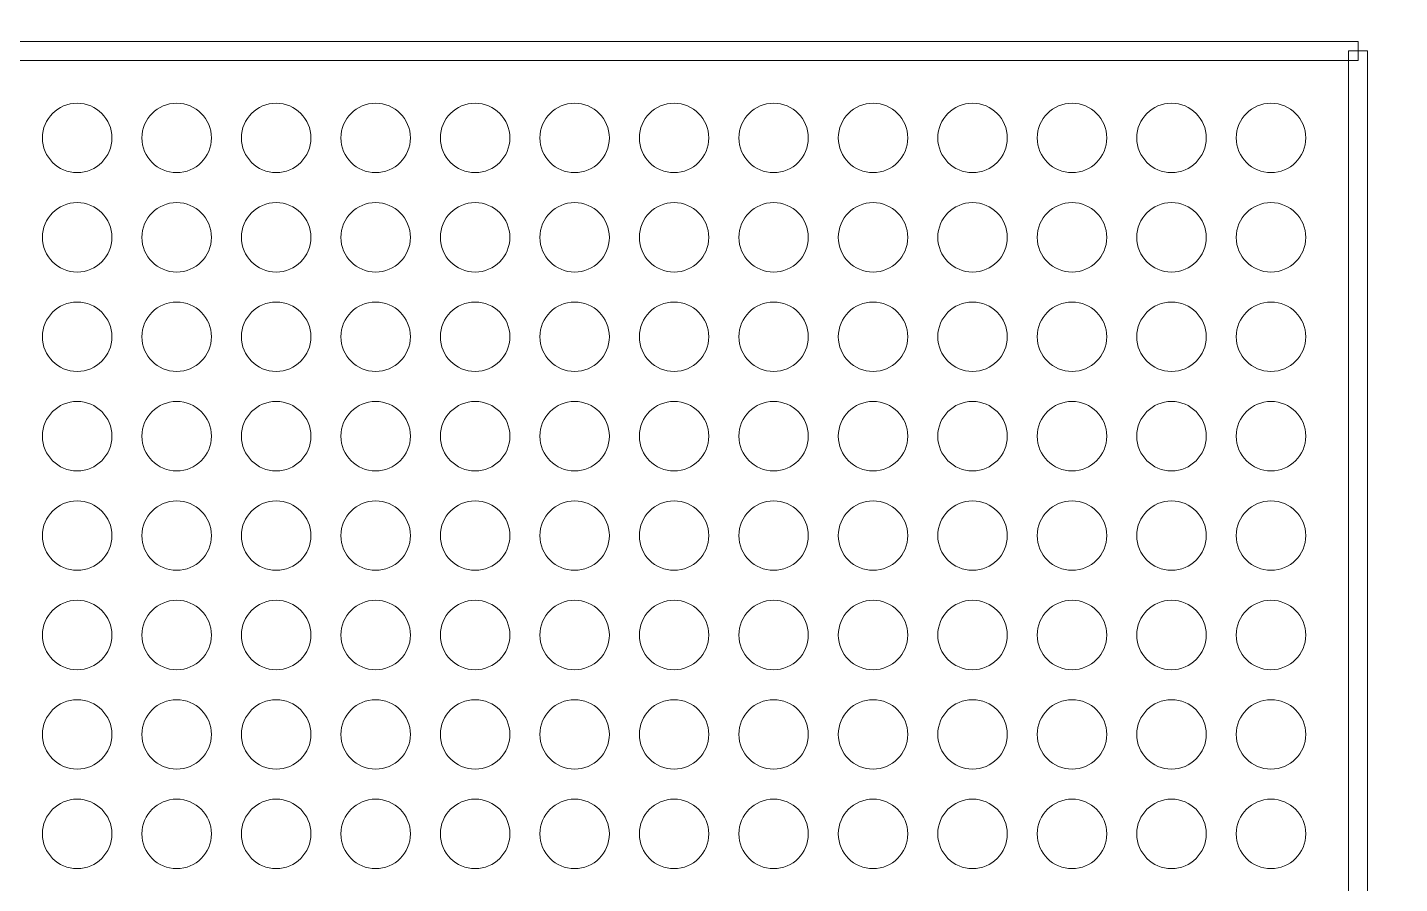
# Model space of a CAD drawing. Header units: millimetres. Extents: x -62 to 58, y -47 to 48.
# Drawn here: x 12.33 to 23.37, y -3.05 to 3.84 of the extents above; entities that cross this region are included whole.
import ezdxf

# ---------------------------------------------------------------- set-up
doc = ezdxf.new("R2010")
doc.units = ezdxf.units.MM
doc.header["$MEASUREMENT"] = 0
for name, color, linetype in [('BG_OUTLINE', 7, 'Continuous'), ('PG_SILKSCREEN_TOP', 7, 'Continuous'), ('PIN_SOLDERMASK_TOP', 7, 'Continuous')]:
    doc.layers.add(name, color=color, linetype=linetype)

msp = doc.modelspace()

# ---------------------------------------------------------------- linework, layer by layer
at = {"layer": 'BG_OUTLINE', "lineweight": 9}
msp.add_open_spline([(-39.9999, -35.8165), (-39.9999, -35.8165), (-39.9999, 34.1833), (-39.9999, 34.1833), (-39.9999, 34.1833), (-39.9999, 34.1833), (39.9999, 34.1833), (39.9999, 34.1833), (39.9999, 34.1833), (39.9999, 34.1833), (39.9999, -35.8165), (39.9999, -35.8165), (39.9999, -35.8165), (39.9999, -35.8165), (-39.9999, -35.8165), (-39.9999, -35.8165)], degree=3, knots=[0, 0, 0, 0, 0.25, 0.25, 0.25, 0.25, 0.5, 0.5, 0.5, 0.5, 0.75, 0.75, 0.75, 0.75, 1, 1, 1, 1], dxfattribs=at)
at = {"layer": 'PG_SILKSCREEN_TOP', "lineweight": 9}
for points in [[(23.0317, 3.7277), (23.0317, 3.7277), (23.0317, 3.5753), (23.0317, 3.5753), (23.0317, 3.5753), (23.0317, 3.5753), (0.0314, 3.5753), (0.0314, 3.5753), (0.0314, 3.5753), (0.0314, 3.5753), (0.0314, 3.7277), (0.0314, 3.7277), (0.0314, 3.7277), (0.0314, 3.7277), (23.0317, 3.7277), (23.0317, 3.7277)], [(23.1079, -19.3487), (23.1079, -19.3487), (22.9555, -19.3487), (22.9555, -19.3487), (22.9555, -19.3487), (22.9555, -19.3487), (22.9555, 3.6515), (22.9555, 3.6515), (22.9555, 3.6515), (22.9555, 3.6515), (23.1079, 3.6515), (23.1079, 3.6515), (23.1079, 3.6515), (23.1079, 3.6515), (23.1079, -19.3487), (23.1079, -19.3487)]]:
    msp.add_open_spline(points, degree=3, knots=[0, 0, 0, 0, 0.25, 0.25, 0.25, 0.25, 0.5, 0.5, 0.5, 0.5, 0.75, 0.75, 0.75, 0.75, 1, 1, 1, 1], dxfattribs=at)
at = {"layer": 'PIN_SOLDERMASK_TOP', "lineweight": 9}
for points in [[(13.0108, 2.9514), (13.0108, 3.1057), (12.8858, 3.2308), (12.7314, 3.2308), (12.7314, 3.2308), (12.5771, 3.2308), (12.452, 3.1057), (12.452, 2.9514), (12.452, 2.9514), (12.452, 2.7971), (12.5771, 2.672), (12.7314, 2.672), (12.7314, 2.672), (12.8858, 2.672), (13.0108, 2.7971), (13.0108, 2.9514)], [(13.8109, 2.9514), (13.8109, 3.1057), (13.6859, 3.2308), (13.5315, 3.2308), (13.5315, 3.2308), (13.3772, 3.2308), (13.2521, 3.1057), (13.2521, 2.9514), (13.2521, 2.9514), (13.2521, 2.7971), (13.3772, 2.672), (13.5315, 2.672), (13.5315, 2.672), (13.6859, 2.672), (13.8109, 2.7971), (13.8109, 2.9514)], [(14.611, 2.9514), (14.611, 3.1057), (14.486, 3.2308), (14.3316, 3.2308), (14.3316, 3.2308), (14.1773, 3.2308), (14.0522, 3.1057), (14.0522, 2.9514), (14.0522, 2.9514), (14.0522, 2.7971), (14.1773, 2.672), (14.3316, 2.672), (14.3316, 2.672), (14.486, 2.672), (14.611, 2.7971), (14.611, 2.9514)], [(15.4109, 2.9514), (15.4109, 3.1057), (15.2858, 3.2308), (15.1315, 3.2308), (15.1315, 3.2308), (14.9772, 3.2308), (14.8521, 3.1057), (14.8521, 2.9514), (14.8521, 2.9514), (14.8521, 2.7971), (14.9772, 2.672), (15.1315, 2.672), (15.1315, 2.672), (15.2858, 2.672), (15.4109, 2.7971), (15.4109, 2.9514)], [(16.211, 2.9514), (16.211, 3.1057), (16.0859, 3.2308), (15.9316, 3.2308), (15.9316, 3.2308), (15.7773, 3.2308), (15.6522, 3.1057), (15.6522, 2.9514), (15.6522, 2.9514), (15.6522, 2.7971), (15.7773, 2.672), (15.9316, 2.672), (15.9316, 2.672), (16.0859, 2.672), (16.211, 2.7971), (16.211, 2.9514)], [(17.0108, 2.9514), (17.0108, 3.1057), (16.8857, 3.2308), (16.7314, 3.2308), (16.7314, 3.2308), (16.5771, 3.2308), (16.452, 3.1057), (16.452, 2.9514), (16.452, 2.9514), (16.452, 2.7971), (16.5771, 2.672), (16.7314, 2.672), (16.7314, 2.672), (16.8857, 2.672), (17.0108, 2.7971), (17.0108, 2.9514)], [(17.8109, 2.9514), (17.8109, 3.1057), (17.6858, 3.2308), (17.5315, 3.2308), (17.5315, 3.2308), (17.3772, 3.2308), (17.2521, 3.1057), (17.2521, 2.9514), (17.2521, 2.9514), (17.2521, 2.7971), (17.3772, 2.672), (17.5315, 2.672), (17.5315, 2.672), (17.6858, 2.672), (17.8109, 2.7971), (17.8109, 2.9514)], [(18.611, 2.9514), (18.611, 3.1057), (18.4859, 3.2308), (18.3316, 3.2308), (18.3316, 3.2308), (18.1773, 3.2308), (18.0522, 3.1057), (18.0522, 2.9514), (18.0522, 2.9514), (18.0522, 2.7971), (18.1773, 2.672), (18.3316, 2.672), (18.3316, 2.672), (18.4859, 2.672), (18.611, 2.7971), (18.611, 2.9514)], [(19.4109, 2.9514), (19.4109, 3.1057), (19.2858, 3.2308), (19.1315, 3.2308), (19.1315, 3.2308), (18.9772, 3.2308), (18.8521, 3.1057), (18.8521, 2.9514), (18.8521, 2.9514), (18.8521, 2.7971), (18.9772, 2.672), (19.1315, 2.672), (19.1315, 2.672), (19.2858, 2.672), (19.4109, 2.7971), (19.4109, 2.9514)], [(20.211, 2.9514), (20.211, 3.1057), (20.0859, 3.2308), (19.9316, 3.2308), (19.9316, 3.2308), (19.7773, 3.2308), (19.6522, 3.1057), (19.6522, 2.9514), (19.6522, 2.9514), (19.6522, 2.7971), (19.7773, 2.672), (19.9316, 2.672), (19.9316, 2.672), (20.0859, 2.672), (20.211, 2.7971), (20.211, 2.9514)], [(21.0108, 2.9514), (21.0108, 3.1057), (20.8857, 3.2308), (20.7314, 3.2308), (20.7314, 3.2308), (20.5771, 3.2308), (20.452, 3.1057), (20.452, 2.9514), (20.452, 2.9514), (20.452, 2.7971), (20.5771, 2.672), (20.7314, 2.672), (20.7314, 2.672), (20.8857, 2.672), (21.0108, 2.7971), (21.0108, 2.9514)], [(21.8109, 2.9514), (21.8109, 3.1057), (21.6858, 3.2308), (21.5315, 3.2308), (21.5315, 3.2308), (21.3772, 3.2308), (21.2521, 3.1057), (21.2521, 2.9514), (21.2521, 2.9514), (21.2521, 2.7971), (21.3772, 2.672), (21.5315, 2.672), (21.5315, 2.672), (21.6858, 2.672), (21.8109, 2.7971), (21.8109, 2.9514)], [(22.611, 2.9514), (22.611, 3.1057), (22.4859, 3.2308), (22.3316, 3.2308), (22.3316, 3.2308), (22.1773, 3.2308), (22.0522, 3.1057), (22.0522, 2.9514), (22.0522, 2.9514), (22.0522, 2.7971), (22.1773, 2.672), (22.3316, 2.672), (22.3316, 2.672), (22.4859, 2.672), (22.611, 2.7971), (22.611, 2.9514)], [(13.0108, 2.1513), (13.0108, 2.3056), (12.8858, 2.4307), (12.7314, 2.4307), (12.7314, 2.4307), (12.5771, 2.4307), (12.452, 2.3056), (12.452, 2.1513), (12.452, 2.1513), (12.452, 1.997), (12.5771, 1.8719), (12.7314, 1.8719), (12.7314, 1.8719), (12.8858, 1.8719), (13.0108, 1.997), (13.0108, 2.1513)], [(13.8109, 2.1513), (13.8109, 2.3056), (13.6859, 2.4307), (13.5315, 2.4307), (13.5315, 2.4307), (13.3772, 2.4307), (13.2521, 2.3056), (13.2521, 2.1513), (13.2521, 2.1513), (13.2521, 1.997), (13.3772, 1.8719), (13.5315, 1.8719), (13.5315, 1.8719), (13.6859, 1.8719), (13.8109, 1.997), (13.8109, 2.1513)], [(14.611, 2.1513), (14.611, 2.3056), (14.486, 2.4307), (14.3316, 2.4307), (14.3316, 2.4307), (14.1773, 2.4307), (14.0522, 2.3056), (14.0522, 2.1513), (14.0522, 2.1513), (14.0522, 1.997), (14.1773, 1.8719), (14.3316, 1.8719), (14.3316, 1.8719), (14.486, 1.8719), (14.611, 1.997), (14.611, 2.1513)], [(15.4109, 2.1513), (15.4109, 2.3056), (15.2858, 2.4307), (15.1315, 2.4307), (15.1315, 2.4307), (14.9772, 2.4307), (14.8521, 2.3056), (14.8521, 2.1513), (14.8521, 2.1513), (14.8521, 1.997), (14.9772, 1.8719), (15.1315, 1.8719), (15.1315, 1.8719), (15.2858, 1.8719), (15.4109, 1.997), (15.4109, 2.1513)], [(16.211, 2.1513), (16.211, 2.3056), (16.0859, 2.4307), (15.9316, 2.4307), (15.9316, 2.4307), (15.7773, 2.4307), (15.6522, 2.3056), (15.6522, 2.1513), (15.6522, 2.1513), (15.6522, 1.997), (15.7773, 1.8719), (15.9316, 1.8719), (15.9316, 1.8719), (16.0859, 1.8719), (16.211, 1.997), (16.211, 2.1513)], [(17.0108, 2.1513), (17.0108, 2.3056), (16.8857, 2.4307), (16.7314, 2.4307), (16.7314, 2.4307), (16.5771, 2.4307), (16.452, 2.3056), (16.452, 2.1513), (16.452, 2.1513), (16.452, 1.997), (16.5771, 1.8719), (16.7314, 1.8719), (16.7314, 1.8719), (16.8857, 1.8719), (17.0108, 1.997), (17.0108, 2.1513)], [(17.8109, 2.1513), (17.8109, 2.3056), (17.6858, 2.4307), (17.5315, 2.4307), (17.5315, 2.4307), (17.3772, 2.4307), (17.2521, 2.3056), (17.2521, 2.1513), (17.2521, 2.1513), (17.2521, 1.997), (17.3772, 1.8719), (17.5315, 1.8719), (17.5315, 1.8719), (17.6858, 1.8719), (17.8109, 1.997), (17.8109, 2.1513)], [(18.611, 2.1513), (18.611, 2.3056), (18.4859, 2.4307), (18.3316, 2.4307), (18.3316, 2.4307), (18.1773, 2.4307), (18.0522, 2.3056), (18.0522, 2.1513), (18.0522, 2.1513), (18.0522, 1.997), (18.1773, 1.8719), (18.3316, 1.8719), (18.3316, 1.8719), (18.4859, 1.8719), (18.611, 1.997), (18.611, 2.1513)], [(19.4109, 2.1513), (19.4109, 2.3056), (19.2858, 2.4307), (19.1315, 2.4307), (19.1315, 2.4307), (18.9772, 2.4307), (18.8521, 2.3056), (18.8521, 2.1513), (18.8521, 2.1513), (18.8521, 1.997), (18.9772, 1.8719), (19.1315, 1.8719), (19.1315, 1.8719), (19.2858, 1.8719), (19.4109, 1.997), (19.4109, 2.1513)], [(20.211, 2.1513), (20.211, 2.3056), (20.0859, 2.4307), (19.9316, 2.4307), (19.9316, 2.4307), (19.7773, 2.4307), (19.6522, 2.3056), (19.6522, 2.1513), (19.6522, 2.1513), (19.6522, 1.997), (19.7773, 1.8719), (19.9316, 1.8719), (19.9316, 1.8719), (20.0859, 1.8719), (20.211, 1.997), (20.211, 2.1513)], [(21.0108, 2.1513), (21.0108, 2.3056), (20.8857, 2.4307), (20.7314, 2.4307), (20.7314, 2.4307), (20.5771, 2.4307), (20.452, 2.3056), (20.452, 2.1513), (20.452, 2.1513), (20.452, 1.997), (20.5771, 1.8719), (20.7314, 1.8719), (20.7314, 1.8719), (20.8857, 1.8719), (21.0108, 1.997), (21.0108, 2.1513)], [(21.8109, 2.1513), (21.8109, 2.3056), (21.6858, 2.4307), (21.5315, 2.4307), (21.5315, 2.4307), (21.3772, 2.4307), (21.2521, 2.3056), (21.2521, 2.1513), (21.2521, 2.1513), (21.2521, 1.997), (21.3772, 1.8719), (21.5315, 1.8719), (21.5315, 1.8719), (21.6858, 1.8719), (21.8109, 1.997), (21.8109, 2.1513)], [(22.611, 2.1513), (22.611, 2.3056), (22.4859, 2.4307), (22.3316, 2.4307), (22.3316, 2.4307), (22.1773, 2.4307), (22.0522, 2.3056), (22.0522, 2.1513), (22.0522, 2.1513), (22.0522, 1.997), (22.1773, 1.8719), (22.3316, 1.8719), (22.3316, 1.8719), (22.4859, 1.8719), (22.611, 1.997), (22.611, 2.1513)], [(13.0108, 1.3512), (13.0108, 1.5055), (12.8858, 1.6306), (12.7314, 1.6306), (12.7314, 1.6306), (12.5771, 1.6306), (12.452, 1.5055), (12.452, 1.3512), (12.452, 1.3512), (12.452, 1.1969), (12.5771, 1.0718), (12.7314, 1.0718), (12.7314, 1.0718), (12.8858, 1.0718), (13.0108, 1.1969), (13.0108, 1.3512)], [(13.8109, 1.3512), (13.8109, 1.5055), (13.6859, 1.6306), (13.5315, 1.6306), (13.5315, 1.6306), (13.3772, 1.6306), (13.2521, 1.5055), (13.2521, 1.3512), (13.2521, 1.3512), (13.2521, 1.1969), (13.3772, 1.0718), (13.5315, 1.0718), (13.5315, 1.0718), (13.6859, 1.0718), (13.8109, 1.1969), (13.8109, 1.3512)], [(14.611, 1.3512), (14.611, 1.5055), (14.486, 1.6306), (14.3316, 1.6306), (14.3316, 1.6306), (14.1773, 1.6306), (14.0522, 1.5055), (14.0522, 1.3512), (14.0522, 1.3512), (14.0522, 1.1969), (14.1773, 1.0718), (14.3316, 1.0718), (14.3316, 1.0718), (14.486, 1.0718), (14.611, 1.1969), (14.611, 1.3512)], [(15.4109, 1.3512), (15.4109, 1.5055), (15.2858, 1.6306), (15.1315, 1.6306), (15.1315, 1.6306), (14.9772, 1.6306), (14.8521, 1.5055), (14.8521, 1.3512), (14.8521, 1.3512), (14.8521, 1.1969), (14.9772, 1.0718), (15.1315, 1.0718), (15.1315, 1.0718), (15.2858, 1.0718), (15.4109, 1.1969), (15.4109, 1.3512)], [(16.211, 1.3512), (16.211, 1.5055), (16.0859, 1.6306), (15.9316, 1.6306), (15.9316, 1.6306), (15.7773, 1.6306), (15.6522, 1.5055), (15.6522, 1.3512), (15.6522, 1.3512), (15.6522, 1.1969), (15.7773, 1.0718), (15.9316, 1.0718), (15.9316, 1.0718), (16.0859, 1.0718), (16.211, 1.1969), (16.211, 1.3512)], [(17.0108, 1.3512), (17.0108, 1.5055), (16.8857, 1.6306), (16.7314, 1.6306), (16.7314, 1.6306), (16.5771, 1.6306), (16.452, 1.5055), (16.452, 1.3512), (16.452, 1.3512), (16.452, 1.1969), (16.5771, 1.0718), (16.7314, 1.0718), (16.7314, 1.0718), (16.8857, 1.0718), (17.0108, 1.1969), (17.0108, 1.3512)], [(17.8109, 1.3512), (17.8109, 1.5055), (17.6858, 1.6306), (17.5315, 1.6306), (17.5315, 1.6306), (17.3772, 1.6306), (17.2521, 1.5055), (17.2521, 1.3512), (17.2521, 1.3512), (17.2521, 1.1969), (17.3772, 1.0718), (17.5315, 1.0718), (17.5315, 1.0718), (17.6858, 1.0718), (17.8109, 1.1969), (17.8109, 1.3512)], [(18.611, 1.3512), (18.611, 1.5055), (18.4859, 1.6306), (18.3316, 1.6306), (18.3316, 1.6306), (18.1773, 1.6306), (18.0522, 1.5055), (18.0522, 1.3512), (18.0522, 1.3512), (18.0522, 1.1969), (18.1773, 1.0718), (18.3316, 1.0718), (18.3316, 1.0718), (18.4859, 1.0718), (18.611, 1.1969), (18.611, 1.3512)], [(19.4109, 1.3512), (19.4109, 1.5055), (19.2858, 1.6306), (19.1315, 1.6306), (19.1315, 1.6306), (18.9772, 1.6306), (18.8521, 1.5055), (18.8521, 1.3512), (18.8521, 1.3512), (18.8521, 1.1969), (18.9772, 1.0718), (19.1315, 1.0718), (19.1315, 1.0718), (19.2858, 1.0718), (19.4109, 1.1969), (19.4109, 1.3512)], [(20.211, 1.3512), (20.211, 1.5055), (20.0859, 1.6306), (19.9316, 1.6306), (19.9316, 1.6306), (19.7773, 1.6306), (19.6522, 1.5055), (19.6522, 1.3512), (19.6522, 1.3512), (19.6522, 1.1969), (19.7773, 1.0718), (19.9316, 1.0718), (19.9316, 1.0718), (20.0859, 1.0718), (20.211, 1.1969), (20.211, 1.3512)], [(21.0108, 1.3512), (21.0108, 1.5055), (20.8857, 1.6306), (20.7314, 1.6306), (20.7314, 1.6306), (20.5771, 1.6306), (20.452, 1.5055), (20.452, 1.3512), (20.452, 1.3512), (20.452, 1.1969), (20.5771, 1.0718), (20.7314, 1.0718), (20.7314, 1.0718), (20.8857, 1.0718), (21.0108, 1.1969), (21.0108, 1.3512)], [(21.8109, 1.3512), (21.8109, 1.5055), (21.6858, 1.6306), (21.5315, 1.6306), (21.5315, 1.6306), (21.3772, 1.6306), (21.2521, 1.5055), (21.2521, 1.3512), (21.2521, 1.3512), (21.2521, 1.1969), (21.3772, 1.0718), (21.5315, 1.0718), (21.5315, 1.0718), (21.6858, 1.0718), (21.8109, 1.1969), (21.8109, 1.3512)], [(22.611, 1.3512), (22.611, 1.5055), (22.4859, 1.6306), (22.3316, 1.6306), (22.3316, 1.6306), (22.1773, 1.6306), (22.0522, 1.5055), (22.0522, 1.3512), (22.0522, 1.3512), (22.0522, 1.1969), (22.1773, 1.0718), (22.3316, 1.0718), (22.3316, 1.0718), (22.4859, 1.0718), (22.611, 1.1969), (22.611, 1.3512)], [(13.0108, 0.5514), (13.0108, 0.7057), (12.8858, 0.8308), (12.7314, 0.8308), (12.7314, 0.8308), (12.5771, 0.8308), (12.452, 0.7057), (12.452, 0.5514), (12.452, 0.5514), (12.452, 0.3971), (12.5771, 0.272), (12.7314, 0.272), (12.7314, 0.272), (12.8858, 0.272), (13.0108, 0.3971), (13.0108, 0.5514)], [(13.8109, 0.5514), (13.8109, 0.7057), (13.6859, 0.8308), (13.5315, 0.8308), (13.5315, 0.8308), (13.3772, 0.8308), (13.2521, 0.7057), (13.2521, 0.5514), (13.2521, 0.5514), (13.2521, 0.3971), (13.3772, 0.272), (13.5315, 0.272), (13.5315, 0.272), (13.6859, 0.272), (13.8109, 0.3971), (13.8109, 0.5514)], [(14.611, 0.5514), (14.611, 0.7057), (14.486, 0.8308), (14.3316, 0.8308), (14.3316, 0.8308), (14.1773, 0.8308), (14.0522, 0.7057), (14.0522, 0.5514), (14.0522, 0.5514), (14.0522, 0.3971), (14.1773, 0.272), (14.3316, 0.272), (14.3316, 0.272), (14.486, 0.272), (14.611, 0.3971), (14.611, 0.5514)], [(15.4109, 0.5514), (15.4109, 0.7057), (15.2858, 0.8308), (15.1315, 0.8308), (15.1315, 0.8308), (14.9772, 0.8308), (14.8521, 0.7057), (14.8521, 0.5514), (14.8521, 0.5514), (14.8521, 0.3971), (14.9772, 0.272), (15.1315, 0.272), (15.1315, 0.272), (15.2858, 0.272), (15.4109, 0.3971), (15.4109, 0.5514)], [(16.211, 0.5514), (16.211, 0.7057), (16.0859, 0.8308), (15.9316, 0.8308), (15.9316, 0.8308), (15.7773, 0.8308), (15.6522, 0.7057), (15.6522, 0.5514), (15.6522, 0.5514), (15.6522, 0.3971), (15.7773, 0.272), (15.9316, 0.272), (15.9316, 0.272), (16.0859, 0.272), (16.211, 0.3971), (16.211, 0.5514)], [(17.0108, 0.5514), (17.0108, 0.7057), (16.8857, 0.8308), (16.7314, 0.8308), (16.7314, 0.8308), (16.5771, 0.8308), (16.452, 0.7057), (16.452, 0.5514), (16.452, 0.5514), (16.452, 0.3971), (16.5771, 0.272), (16.7314, 0.272), (16.7314, 0.272), (16.8857, 0.272), (17.0108, 0.3971), (17.0108, 0.5514)], [(17.8109, 0.5514), (17.8109, 0.7057), (17.6858, 0.8308), (17.5315, 0.8308), (17.5315, 0.8308), (17.3772, 0.8308), (17.2521, 0.7057), (17.2521, 0.5514), (17.2521, 0.5514), (17.2521, 0.3971), (17.3772, 0.272), (17.5315, 0.272), (17.5315, 0.272), (17.6858, 0.272), (17.8109, 0.3971), (17.8109, 0.5514)], [(18.611, 0.5514), (18.611, 0.7057), (18.4859, 0.8308), (18.3316, 0.8308), (18.3316, 0.8308), (18.1773, 0.8308), (18.0522, 0.7057), (18.0522, 0.5514), (18.0522, 0.5514), (18.0522, 0.3971), (18.1773, 0.272), (18.3316, 0.272), (18.3316, 0.272), (18.4859, 0.272), (18.611, 0.3971), (18.611, 0.5514)], [(19.4109, 0.5514), (19.4109, 0.7057), (19.2858, 0.8308), (19.1315, 0.8308), (19.1315, 0.8308), (18.9772, 0.8308), (18.8521, 0.7057), (18.8521, 0.5514), (18.8521, 0.5514), (18.8521, 0.3971), (18.9772, 0.272), (19.1315, 0.272), (19.1315, 0.272), (19.2858, 0.272), (19.4109, 0.3971), (19.4109, 0.5514)], [(20.211, 0.5514), (20.211, 0.7057), (20.0859, 0.8308), (19.9316, 0.8308), (19.9316, 0.8308), (19.7773, 0.8308), (19.6522, 0.7057), (19.6522, 0.5514), (19.6522, 0.5514), (19.6522, 0.3971), (19.7773, 0.272), (19.9316, 0.272), (19.9316, 0.272), (20.0859, 0.272), (20.211, 0.3971), (20.211, 0.5514)], [(21.0108, 0.5514), (21.0108, 0.7057), (20.8857, 0.8308), (20.7314, 0.8308), (20.7314, 0.8308), (20.5771, 0.8308), (20.452, 0.7057), (20.452, 0.5514), (20.452, 0.5514), (20.452, 0.3971), (20.5771, 0.272), (20.7314, 0.272), (20.7314, 0.272), (20.8857, 0.272), (21.0108, 0.3971), (21.0108, 0.5514)], [(21.8109, 0.5514), (21.8109, 0.7057), (21.6858, 0.8308), (21.5315, 0.8308), (21.5315, 0.8308), (21.3772, 0.8308), (21.2521, 0.7057), (21.2521, 0.5514), (21.2521, 0.5514), (21.2521, 0.3971), (21.3772, 0.272), (21.5315, 0.272), (21.5315, 0.272), (21.6858, 0.272), (21.8109, 0.3971), (21.8109, 0.5514)], [(22.611, 0.5514), (22.611, 0.7057), (22.4859, 0.8308), (22.3316, 0.8308), (22.3316, 0.8308), (22.1773, 0.8308), (22.0522, 0.7057), (22.0522, 0.5514), (22.0522, 0.5514), (22.0522, 0.3971), (22.1773, 0.272), (22.3316, 0.272), (22.3316, 0.272), (22.4859, 0.272), (22.611, 0.3971), (22.611, 0.5514)], [(13.0108, -0.2486), (13.0108, -0.0943), (12.8858, 0.0307), (12.7314, 0.0307), (12.7314, 0.0307), (12.5771, 0.0307), (12.452, -0.0943), (12.452, -0.2486), (12.452, -0.2486), (12.452, -0.4029), (12.5771, -0.528), (12.7314, -0.528), (12.7314, -0.528), (12.8858, -0.528), (13.0108, -0.4029), (13.0108, -0.2486)], [(13.8109, -0.2486), (13.8109, -0.0943), (13.6859, 0.0307), (13.5315, 0.0307), (13.5315, 0.0307), (13.3772, 0.0307), (13.2521, -0.0943), (13.2521, -0.2486), (13.2521, -0.2486), (13.2521, -0.4029), (13.3772, -0.528), (13.5315, -0.528), (13.5315, -0.528), (13.6859, -0.528), (13.8109, -0.4029), (13.8109, -0.2486)], [(14.611, -0.2486), (14.611, -0.0943), (14.486, 0.0307), (14.3316, 0.0307), (14.3316, 0.0307), (14.1773, 0.0307), (14.0522, -0.0943), (14.0522, -0.2486), (14.0522, -0.2486), (14.0522, -0.4029), (14.1773, -0.528), (14.3316, -0.528), (14.3316, -0.528), (14.486, -0.528), (14.611, -0.4029), (14.611, -0.2486)], [(15.4109, -0.2486), (15.4109, -0.0943), (15.2858, 0.0307), (15.1315, 0.0307), (15.1315, 0.0307), (14.9772, 0.0307), (14.8521, -0.0943), (14.8521, -0.2486), (14.8521, -0.2486), (14.8521, -0.4029), (14.9772, -0.528), (15.1315, -0.528), (15.1315, -0.528), (15.2858, -0.528), (15.4109, -0.4029), (15.4109, -0.2486)], [(16.211, -0.2486), (16.211, -0.0943), (16.0859, 0.0307), (15.9316, 0.0307), (15.9316, 0.0307), (15.7773, 0.0307), (15.6522, -0.0943), (15.6522, -0.2486), (15.6522, -0.2486), (15.6522, -0.4029), (15.7773, -0.528), (15.9316, -0.528), (15.9316, -0.528), (16.0859, -0.528), (16.211, -0.4029), (16.211, -0.2486)], [(17.0108, -0.2486), (17.0108, -0.0943), (16.8857, 0.0307), (16.7314, 0.0307), (16.7314, 0.0307), (16.5771, 0.0307), (16.452, -0.0943), (16.452, -0.2486), (16.452, -0.2486), (16.452, -0.4029), (16.5771, -0.528), (16.7314, -0.528), (16.7314, -0.528), (16.8857, -0.528), (17.0108, -0.4029), (17.0108, -0.2486)], [(17.8109, -0.2486), (17.8109, -0.0943), (17.6858, 0.0307), (17.5315, 0.0307), (17.5315, 0.0307), (17.3772, 0.0307), (17.2521, -0.0943), (17.2521, -0.2486), (17.2521, -0.2486), (17.2521, -0.4029), (17.3772, -0.528), (17.5315, -0.528), (17.5315, -0.528), (17.6858, -0.528), (17.8109, -0.4029), (17.8109, -0.2486)], [(18.611, -0.2486), (18.611, -0.0943), (18.4859, 0.0307), (18.3316, 0.0307), (18.3316, 0.0307), (18.1773, 0.0307), (18.0522, -0.0943), (18.0522, -0.2486), (18.0522, -0.2486), (18.0522, -0.4029), (18.1773, -0.528), (18.3316, -0.528), (18.3316, -0.528), (18.4859, -0.528), (18.611, -0.4029), (18.611, -0.2486)], [(19.4109, -0.2486), (19.4109, -0.0943), (19.2858, 0.0307), (19.1315, 0.0307), (19.1315, 0.0307), (18.9772, 0.0307), (18.8521, -0.0943), (18.8521, -0.2486), (18.8521, -0.2486), (18.8521, -0.4029), (18.9772, -0.528), (19.1315, -0.528), (19.1315, -0.528), (19.2858, -0.528), (19.4109, -0.4029), (19.4109, -0.2486)], [(20.211, -0.2486), (20.211, -0.0943), (20.0859, 0.0307), (19.9316, 0.0307), (19.9316, 0.0307), (19.7773, 0.0307), (19.6522, -0.0943), (19.6522, -0.2486), (19.6522, -0.2486), (19.6522, -0.4029), (19.7773, -0.528), (19.9316, -0.528), (19.9316, -0.528), (20.0859, -0.528), (20.211, -0.4029), (20.211, -0.2486)], [(21.0108, -0.2486), (21.0108, -0.0943), (20.8857, 0.0307), (20.7314, 0.0307), (20.7314, 0.0307), (20.5771, 0.0307), (20.452, -0.0943), (20.452, -0.2486), (20.452, -0.2486), (20.452, -0.4029), (20.5771, -0.528), (20.7314, -0.528), (20.7314, -0.528), (20.8857, -0.528), (21.0108, -0.4029), (21.0108, -0.2486)], [(21.8109, -0.2486), (21.8109, -0.0943), (21.6858, 0.0307), (21.5315, 0.0307), (21.5315, 0.0307), (21.3772, 0.0307), (21.2521, -0.0943), (21.2521, -0.2486), (21.2521, -0.2486), (21.2521, -0.4029), (21.3772, -0.528), (21.5315, -0.528), (21.5315, -0.528), (21.6858, -0.528), (21.8109, -0.4029), (21.8109, -0.2486)], [(22.611, -0.2486), (22.611, -0.0943), (22.4859, 0.0307), (22.3316, 0.0307), (22.3316, 0.0307), (22.1773, 0.0307), (22.0522, -0.0943), (22.0522, -0.2486), (22.0522, -0.2486), (22.0522, -0.4029), (22.1773, -0.528), (22.3316, -0.528), (22.3316, -0.528), (22.4859, -0.528), (22.611, -0.4029), (22.611, -0.2486)], [(13.0108, -1.0485), (13.0108, -0.8942), (12.8858, -0.7691), (12.7314, -0.7691), (12.7314, -0.7691), (12.5771, -0.7691), (12.452, -0.8942), (12.452, -1.0485), (12.452, -1.0485), (12.452, -1.2028), (12.5771, -1.3279), (12.7314, -1.3279), (12.7314, -1.3279), (12.8858, -1.3279), (13.0108, -1.2028), (13.0108, -1.0485)], [(13.8109, -1.0485), (13.8109, -0.8942), (13.6859, -0.7691), (13.5315, -0.7691), (13.5315, -0.7691), (13.3772, -0.7691), (13.2521, -0.8942), (13.2521, -1.0485), (13.2521, -1.0485), (13.2521, -1.2028), (13.3772, -1.3279), (13.5315, -1.3279), (13.5315, -1.3279), (13.6859, -1.3279), (13.8109, -1.2028), (13.8109, -1.0485)], [(14.611, -1.0485), (14.611, -0.8942), (14.486, -0.7691), (14.3316, -0.7691), (14.3316, -0.7691), (14.1773, -0.7691), (14.0522, -0.8942), (14.0522, -1.0485), (14.0522, -1.0485), (14.0522, -1.2028), (14.1773, -1.3279), (14.3316, -1.3279), (14.3316, -1.3279), (14.486, -1.3279), (14.611, -1.2028), (14.611, -1.0485)], [(15.4109, -1.0485), (15.4109, -0.8942), (15.2858, -0.7691), (15.1315, -0.7691), (15.1315, -0.7691), (14.9772, -0.7691), (14.8521, -0.8942), (14.8521, -1.0485), (14.8521, -1.0485), (14.8521, -1.2028), (14.9772, -1.3279), (15.1315, -1.3279), (15.1315, -1.3279), (15.2858, -1.3279), (15.4109, -1.2028), (15.4109, -1.0485)], [(16.211, -1.0485), (16.211, -0.8942), (16.0859, -0.7691), (15.9316, -0.7691), (15.9316, -0.7691), (15.7773, -0.7691), (15.6522, -0.8942), (15.6522, -1.0485), (15.6522, -1.0485), (15.6522, -1.2028), (15.7773, -1.3279), (15.9316, -1.3279), (15.9316, -1.3279), (16.0859, -1.3279), (16.211, -1.2028), (16.211, -1.0485)], [(17.0108, -1.0485), (17.0108, -0.8942), (16.8857, -0.7691), (16.7314, -0.7691), (16.7314, -0.7691), (16.5771, -0.7691), (16.452, -0.8942), (16.452, -1.0485), (16.452, -1.0485), (16.452, -1.2028), (16.5771, -1.3279), (16.7314, -1.3279), (16.7314, -1.3279), (16.8857, -1.3279), (17.0108, -1.2028), (17.0108, -1.0485)], [(17.8109, -1.0485), (17.8109, -0.8942), (17.6858, -0.7691), (17.5315, -0.7691), (17.5315, -0.7691), (17.3772, -0.7691), (17.2521, -0.8942), (17.2521, -1.0485), (17.2521, -1.0485), (17.2521, -1.2028), (17.3772, -1.3279), (17.5315, -1.3279), (17.5315, -1.3279), (17.6858, -1.3279), (17.8109, -1.2028), (17.8109, -1.0485)], [(18.611, -1.0485), (18.611, -0.8942), (18.4859, -0.7691), (18.3316, -0.7691), (18.3316, -0.7691), (18.1773, -0.7691), (18.0522, -0.8942), (18.0522, -1.0485), (18.0522, -1.0485), (18.0522, -1.2028), (18.1773, -1.3279), (18.3316, -1.3279), (18.3316, -1.3279), (18.4859, -1.3279), (18.611, -1.2028), (18.611, -1.0485)], [(19.4109, -1.0485), (19.4109, -0.8942), (19.2858, -0.7691), (19.1315, -0.7691), (19.1315, -0.7691), (18.9772, -0.7691), (18.8521, -0.8942), (18.8521, -1.0485), (18.8521, -1.0485), (18.8521, -1.2028), (18.9772, -1.3279), (19.1315, -1.3279), (19.1315, -1.3279), (19.2858, -1.3279), (19.4109, -1.2028), (19.4109, -1.0485)], [(20.211, -1.0485), (20.211, -0.8942), (20.0859, -0.7691), (19.9316, -0.7691), (19.9316, -0.7691), (19.7773, -0.7691), (19.6522, -0.8942), (19.6522, -1.0485), (19.6522, -1.0485), (19.6522, -1.2028), (19.7773, -1.3279), (19.9316, -1.3279), (19.9316, -1.3279), (20.0859, -1.3279), (20.211, -1.2028), (20.211, -1.0485)], [(21.0108, -1.0485), (21.0108, -0.8942), (20.8857, -0.7691), (20.7314, -0.7691), (20.7314, -0.7691), (20.5771, -0.7691), (20.452, -0.8942), (20.452, -1.0485), (20.452, -1.0485), (20.452, -1.2028), (20.5771, -1.3279), (20.7314, -1.3279), (20.7314, -1.3279), (20.8857, -1.3279), (21.0108, -1.2028), (21.0108, -1.0485)], [(21.8109, -1.0485), (21.8109, -0.8942), (21.6858, -0.7691), (21.5315, -0.7691), (21.5315, -0.7691), (21.3772, -0.7691), (21.2521, -0.8942), (21.2521, -1.0485), (21.2521, -1.0485), (21.2521, -1.2028), (21.3772, -1.3279), (21.5315, -1.3279), (21.5315, -1.3279), (21.6858, -1.3279), (21.8109, -1.2028), (21.8109, -1.0485)], [(22.611, -1.0485), (22.611, -0.8942), (22.4859, -0.7691), (22.3316, -0.7691), (22.3316, -0.7691), (22.1773, -0.7691), (22.0522, -0.8942), (22.0522, -1.0485), (22.0522, -1.0485), (22.0522, -1.2028), (22.1773, -1.3279), (22.3316, -1.3279), (22.3316, -1.3279), (22.4859, -1.3279), (22.611, -1.2028), (22.611, -1.0485)], [(13.0108, -1.8486), (13.0108, -1.6943), (12.8858, -1.5692), (12.7314, -1.5692), (12.7314, -1.5692), (12.5771, -1.5692), (12.452, -1.6943), (12.452, -1.8486), (12.452, -1.8486), (12.452, -2.0029), (12.5771, -2.128), (12.7314, -2.128), (12.7314, -2.128), (12.8858, -2.128), (13.0108, -2.0029), (13.0108, -1.8486)], [(13.8109, -1.8486), (13.8109, -1.6943), (13.6859, -1.5692), (13.5315, -1.5692), (13.5315, -1.5692), (13.3772, -1.5692), (13.2521, -1.6943), (13.2521, -1.8486), (13.2521, -1.8486), (13.2521, -2.0029), (13.3772, -2.128), (13.5315, -2.128), (13.5315, -2.128), (13.6859, -2.128), (13.8109, -2.0029), (13.8109, -1.8486)], [(14.611, -1.8486), (14.611, -1.6943), (14.486, -1.5692), (14.3316, -1.5692), (14.3316, -1.5692), (14.1773, -1.5692), (14.0522, -1.6943), (14.0522, -1.8486), (14.0522, -1.8486), (14.0522, -2.0029), (14.1773, -2.128), (14.3316, -2.128), (14.3316, -2.128), (14.486, -2.128), (14.611, -2.0029), (14.611, -1.8486)], [(15.4109, -1.8486), (15.4109, -1.6943), (15.2858, -1.5692), (15.1315, -1.5692), (15.1315, -1.5692), (14.9772, -1.5692), (14.8521, -1.6943), (14.8521, -1.8486), (14.8521, -1.8486), (14.8521, -2.0029), (14.9772, -2.128), (15.1315, -2.128), (15.1315, -2.128), (15.2858, -2.128), (15.4109, -2.0029), (15.4109, -1.8486)], [(16.211, -1.8486), (16.211, -1.6943), (16.0859, -1.5692), (15.9316, -1.5692), (15.9316, -1.5692), (15.7773, -1.5692), (15.6522, -1.6943), (15.6522, -1.8486), (15.6522, -1.8486), (15.6522, -2.0029), (15.7773, -2.128), (15.9316, -2.128), (15.9316, -2.128), (16.0859, -2.128), (16.211, -2.0029), (16.211, -1.8486)], [(17.0108, -1.8486), (17.0108, -1.6943), (16.8857, -1.5692), (16.7314, -1.5692), (16.7314, -1.5692), (16.5771, -1.5692), (16.452, -1.6943), (16.452, -1.8486), (16.452, -1.8486), (16.452, -2.0029), (16.5771, -2.128), (16.7314, -2.128), (16.7314, -2.128), (16.8857, -2.128), (17.0108, -2.0029), (17.0108, -1.8486)], [(17.8109, -1.8486), (17.8109, -1.6943), (17.6858, -1.5692), (17.5315, -1.5692), (17.5315, -1.5692), (17.3772, -1.5692), (17.2521, -1.6943), (17.2521, -1.8486), (17.2521, -1.8486), (17.2521, -2.0029), (17.3772, -2.128), (17.5315, -2.128), (17.5315, -2.128), (17.6858, -2.128), (17.8109, -2.0029), (17.8109, -1.8486)], [(18.611, -1.8486), (18.611, -1.6943), (18.4859, -1.5692), (18.3316, -1.5692), (18.3316, -1.5692), (18.1773, -1.5692), (18.0522, -1.6943), (18.0522, -1.8486), (18.0522, -1.8486), (18.0522, -2.0029), (18.1773, -2.128), (18.3316, -2.128), (18.3316, -2.128), (18.4859, -2.128), (18.611, -2.0029), (18.611, -1.8486)], [(19.4109, -1.8486), (19.4109, -1.6943), (19.2858, -1.5692), (19.1315, -1.5692), (19.1315, -1.5692), (18.9772, -1.5692), (18.8521, -1.6943), (18.8521, -1.8486), (18.8521, -1.8486), (18.8521, -2.0029), (18.9772, -2.128), (19.1315, -2.128), (19.1315, -2.128), (19.2858, -2.128), (19.4109, -2.0029), (19.4109, -1.8486)], [(20.211, -1.8486), (20.211, -1.6943), (20.0859, -1.5692), (19.9316, -1.5692), (19.9316, -1.5692), (19.7773, -1.5692), (19.6522, -1.6943), (19.6522, -1.8486), (19.6522, -1.8486), (19.6522, -2.0029), (19.7773, -2.128), (19.9316, -2.128), (19.9316, -2.128), (20.0859, -2.128), (20.211, -2.0029), (20.211, -1.8486)], [(21.0108, -1.8486), (21.0108, -1.6943), (20.8857, -1.5692), (20.7314, -1.5692), (20.7314, -1.5692), (20.5771, -1.5692), (20.452, -1.6943), (20.452, -1.8486), (20.452, -1.8486), (20.452, -2.0029), (20.5771, -2.128), (20.7314, -2.128), (20.7314, -2.128), (20.8857, -2.128), (21.0108, -2.0029), (21.0108, -1.8486)], [(21.8109, -1.8486), (21.8109, -1.6943), (21.6858, -1.5692), (21.5315, -1.5692), (21.5315, -1.5692), (21.3772, -1.5692), (21.2521, -1.6943), (21.2521, -1.8486), (21.2521, -1.8486), (21.2521, -2.0029), (21.3772, -2.128), (21.5315, -2.128), (21.5315, -2.128), (21.6858, -2.128), (21.8109, -2.0029), (21.8109, -1.8486)], [(22.611, -1.8486), (22.611, -1.6943), (22.4859, -1.5692), (22.3316, -1.5692), (22.3316, -1.5692), (22.1773, -1.5692), (22.0522, -1.6943), (22.0522, -1.8486), (22.0522, -1.8486), (22.0522, -2.0029), (22.1773, -2.128), (22.3316, -2.128), (22.3316, -2.128), (22.4859, -2.128), (22.611, -2.0029), (22.611, -1.8486)], [(13.0108, -2.6487), (13.0108, -2.4944), (12.8858, -2.3693), (12.7314, -2.3693), (12.7314, -2.3693), (12.5771, -2.3693), (12.452, -2.4944), (12.452, -2.6487), (12.452, -2.6487), (12.452, -2.803), (12.5771, -2.9281), (12.7314, -2.9281), (12.7314, -2.9281), (12.8858, -2.9281), (13.0108, -2.803), (13.0108, -2.6487)], [(13.8109, -2.6487), (13.8109, -2.4944), (13.6859, -2.3693), (13.5315, -2.3693), (13.5315, -2.3693), (13.3772, -2.3693), (13.2521, -2.4944), (13.2521, -2.6487), (13.2521, -2.6487), (13.2521, -2.803), (13.3772, -2.9281), (13.5315, -2.9281), (13.5315, -2.9281), (13.6859, -2.9281), (13.8109, -2.803), (13.8109, -2.6487)], [(14.611, -2.6487), (14.611, -2.4944), (14.486, -2.3693), (14.3316, -2.3693), (14.3316, -2.3693), (14.1773, -2.3693), (14.0522, -2.4944), (14.0522, -2.6487), (14.0522, -2.6487), (14.0522, -2.803), (14.1773, -2.9281), (14.3316, -2.9281), (14.3316, -2.9281), (14.486, -2.9281), (14.611, -2.803), (14.611, -2.6487)], [(15.4109, -2.6487), (15.4109, -2.4944), (15.2858, -2.3693), (15.1315, -2.3693), (15.1315, -2.3693), (14.9772, -2.3693), (14.8521, -2.4944), (14.8521, -2.6487), (14.8521, -2.6487), (14.8521, -2.803), (14.9772, -2.9281), (15.1315, -2.9281), (15.1315, -2.9281), (15.2858, -2.9281), (15.4109, -2.803), (15.4109, -2.6487)], [(16.211, -2.6487), (16.211, -2.4944), (16.0859, -2.3693), (15.9316, -2.3693), (15.9316, -2.3693), (15.7773, -2.3693), (15.6522, -2.4944), (15.6522, -2.6487), (15.6522, -2.6487), (15.6522, -2.803), (15.7773, -2.9281), (15.9316, -2.9281), (15.9316, -2.9281), (16.0859, -2.9281), (16.211, -2.803), (16.211, -2.6487)], [(17.0108, -2.6487), (17.0108, -2.4944), (16.8857, -2.3693), (16.7314, -2.3693), (16.7314, -2.3693), (16.5771, -2.3693), (16.452, -2.4944), (16.452, -2.6487), (16.452, -2.6487), (16.452, -2.803), (16.5771, -2.9281), (16.7314, -2.9281), (16.7314, -2.9281), (16.8857, -2.9281), (17.0108, -2.803), (17.0108, -2.6487)], [(17.8109, -2.6487), (17.8109, -2.4944), (17.6858, -2.3693), (17.5315, -2.3693), (17.5315, -2.3693), (17.3772, -2.3693), (17.2521, -2.4944), (17.2521, -2.6487), (17.2521, -2.6487), (17.2521, -2.803), (17.3772, -2.9281), (17.5315, -2.9281), (17.5315, -2.9281), (17.6858, -2.9281), (17.8109, -2.803), (17.8109, -2.6487)], [(18.611, -2.6487), (18.611, -2.4944), (18.4859, -2.3693), (18.3316, -2.3693), (18.3316, -2.3693), (18.1773, -2.3693), (18.0522, -2.4944), (18.0522, -2.6487), (18.0522, -2.6487), (18.0522, -2.803), (18.1773, -2.9281), (18.3316, -2.9281), (18.3316, -2.9281), (18.4859, -2.9281), (18.611, -2.803), (18.611, -2.6487)], [(19.4109, -2.6487), (19.4109, -2.4944), (19.2858, -2.3693), (19.1315, -2.3693), (19.1315, -2.3693), (18.9772, -2.3693), (18.8521, -2.4944), (18.8521, -2.6487), (18.8521, -2.6487), (18.8521, -2.803), (18.9772, -2.9281), (19.1315, -2.9281), (19.1315, -2.9281), (19.2858, -2.9281), (19.4109, -2.803), (19.4109, -2.6487)], [(20.211, -2.6487), (20.211, -2.4944), (20.0859, -2.3693), (19.9316, -2.3693), (19.9316, -2.3693), (19.7773, -2.3693), (19.6522, -2.4944), (19.6522, -2.6487), (19.6522, -2.6487), (19.6522, -2.803), (19.7773, -2.9281), (19.9316, -2.9281), (19.9316, -2.9281), (20.0859, -2.9281), (20.211, -2.803), (20.211, -2.6487)], [(21.0108, -2.6487), (21.0108, -2.4944), (20.8857, -2.3693), (20.7314, -2.3693), (20.7314, -2.3693), (20.5771, -2.3693), (20.452, -2.4944), (20.452, -2.6487), (20.452, -2.6487), (20.452, -2.803), (20.5771, -2.9281), (20.7314, -2.9281), (20.7314, -2.9281), (20.8857, -2.9281), (21.0108, -2.803), (21.0108, -2.6487)], [(21.8109, -2.6487), (21.8109, -2.4944), (21.6858, -2.3693), (21.5315, -2.3693), (21.5315, -2.3693), (21.3772, -2.3693), (21.2521, -2.4944), (21.2521, -2.6487), (21.2521, -2.6487), (21.2521, -2.803), (21.3772, -2.9281), (21.5315, -2.9281), (21.5315, -2.9281), (21.6858, -2.9281), (21.8109, -2.803), (21.8109, -2.6487)], [(22.611, -2.6487), (22.611, -2.4944), (22.4859, -2.3693), (22.3316, -2.3693), (22.3316, -2.3693), (22.1773, -2.3693), (22.0522, -2.4944), (22.0522, -2.6487), (22.0522, -2.6487), (22.0522, -2.803), (22.1773, -2.9281), (22.3316, -2.9281), (22.3316, -2.9281), (22.4859, -2.9281), (22.611, -2.803), (22.611, -2.6487)]]:
    msp.add_open_spline(points, degree=3, knots=[0, 0, 0, 0, 0.25, 0.25, 0.25, 0.25, 0.5, 0.5, 0.5, 0.5, 0.75, 0.75, 0.75, 0.75, 1, 1, 1, 1], dxfattribs=at)

doc.saveas('drawing.dxf')
